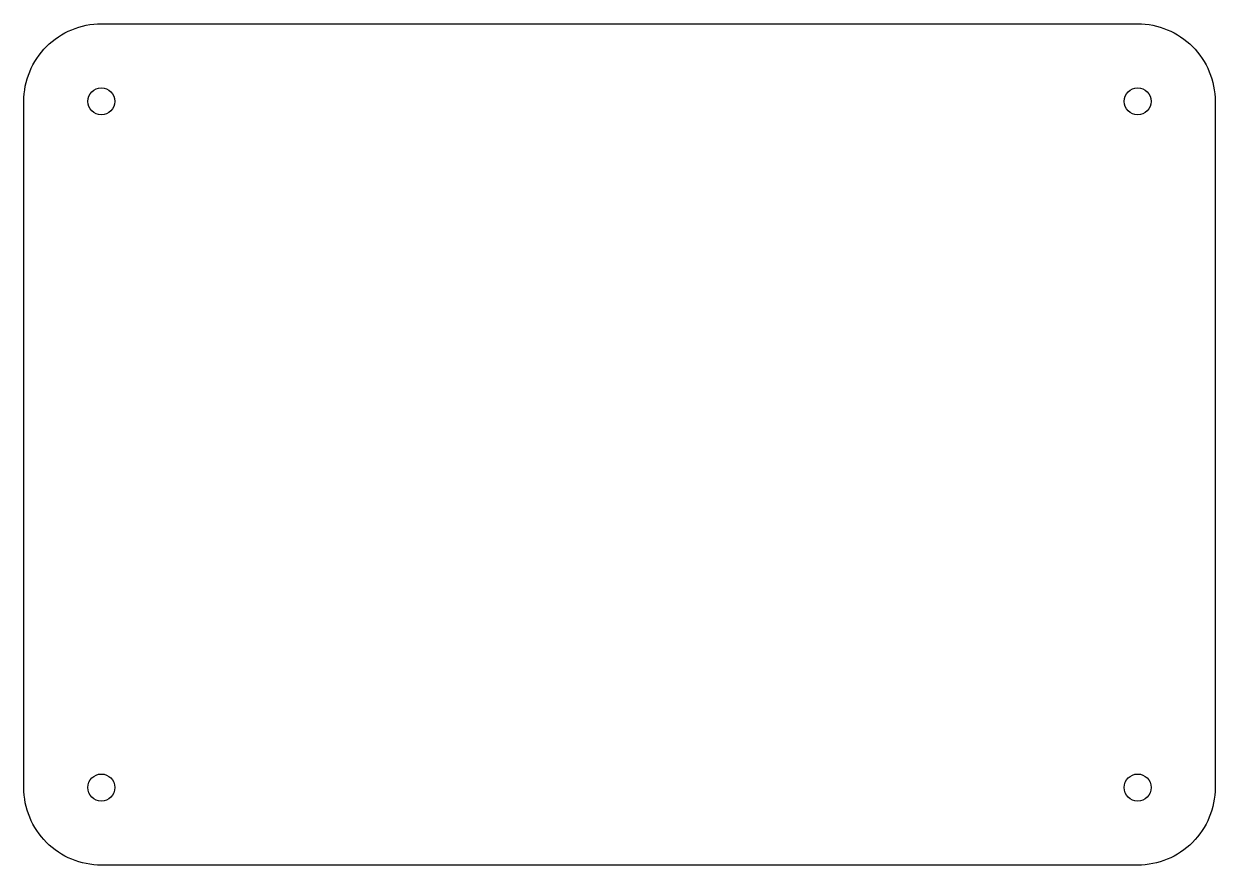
# Model space of a CAD drawing. Header units: millimetres. Extents: x -115 to 38, y 5 to 114.
import ezdxf

# ---------------------------------------------------------------- set-up
doc = ezdxf.new("R2010")
doc.units = ezdxf.units.MM
doc.layers.get('0').update_dxf_attribs({"linetype": 'CONTINUOUS'})

msp = doc.modelspace()

# ---------------------------------------------------------------- linework, layer by layer
msp.add_lwpolyline([(28.42, 5.37), (-105.24, 5.37, -0.414214), (-115.24, 15.37), (-115.24, 103.84, -0.414214), (-105.24, 113.84), (28.42, 113.84, -0.414214), (38.42, 103.84), (38.42, 15.37, -0.414214)], format="xyb", close=True)
for centre in [(-105.24, 103.84), (28.42, 103.84), (-105.24, 15.37), (-105.24, 15.37), (28.42, 15.37), (28.42, 15.37)]:
    msp.add_circle(centre, 1.75)

doc.saveas('drawing.dxf')
